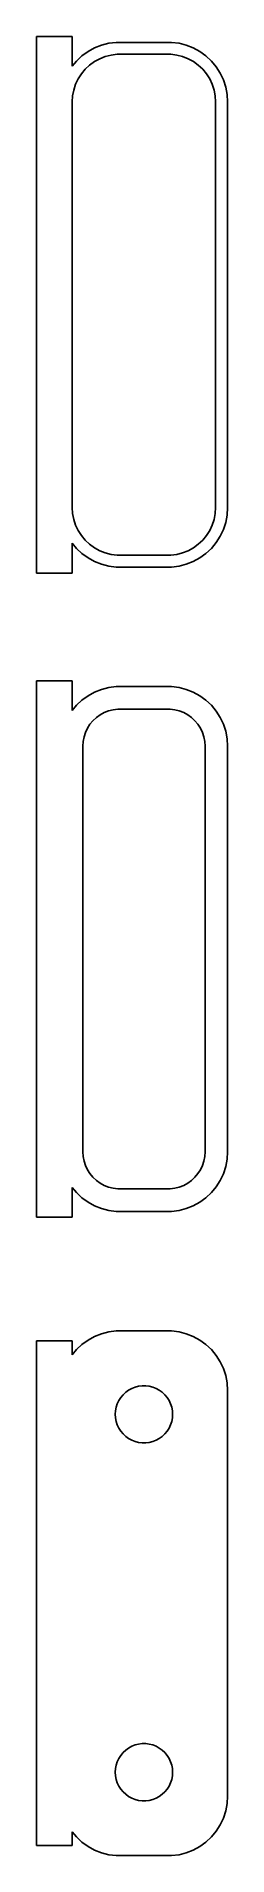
# Model space of a CAD drawing. Header units: metres. Extents: x -9 to 7, y 140 to 292.
import ezdxf

# ---------------------------------------------------------------- set-up
doc = ezdxf.new("R2010")
doc.units = ezdxf.units.M

msp = doc.modelspace()

# ---------------------------------------------------------------- linework, layer by layer
for p, q in [((-6, 292.49), (-9, 292.49)), ((-9, 292.49), (-9, 247.51)), ((-6, 289.993), (-6, 292.49)), ((-4.12889, 291.524), (-4.67912, 291.222)), ((-3.54507, 291.755), (-4.12889, 291.524)), ((-2.9369, 291.911), (-3.54507, 291.755)), ((-2.31395, 291.99), (-2.9369, 291.911)), ((2.31395, 291.99), (-2.31395, 291.99)), ((2.9369, 291.911), (2.31395, 291.99)), ((3.54507, 291.755), (2.9369, 291.911)), ((4.12889, 291.524), (3.54507, 291.755)), ((4.67912, 291.222), (4.12889, 291.524)), ((-5.64484, 290.423), (-6, 289.993)), ((-5.18712, 290.853), (-5.64484, 290.423)), ((-5.23605, 289.351), (-4.91586, 289.738)), ((-4.67912, 291.222), (-5.18712, 290.853)), ((-4.91586, 289.738), (-4.54968, 290.082)), ((-4.54968, 290.082), (-4.1433, 290.377)), ((-4.1433, 290.377), (-3.70311, 290.619)), ((-3.70311, 290.619), (-3.23605, 290.804)), ((-3.23605, 290.804), (-2.74951, 290.929)), ((-2.74951, 290.929), (-2.25116, 290.992)), ((-2.25116, 290.992), (2.25116, 290.992)), ((2.25116, 290.992), (2.74951, 290.929)), ((2.74951, 290.929), (3.23605, 290.804)), ((3.23605, 290.804), (3.70311, 290.619)), ((3.70311, 290.619), (4.1433, 290.377)), ((4.1433, 290.377), (4.54968, 290.082)), ((4.54968, 290.082), (4.91586, 289.738)), ((5.18712, 290.853), (4.67912, 291.222)), ((4.91586, 289.738), (5.23605, 289.351)), ((5.64484, 290.423), (5.18712, 290.853)), ((6.04507, 289.939), (5.64484, 290.423)), ((6.38153, 289.409), (6.04507, 289.939)), ((-5.87433, 287.995), (-5.7191, 288.472)), ((-5.7191, 288.472), (-5.50522, 288.927)), ((-5.50522, 288.927), (-5.23605, 289.351)), ((5.23605, 289.351), (5.50522, 288.927)), ((5.50522, 288.927), (5.7191, 288.472)), ((5.7191, 288.472), (5.87433, 287.995)), ((6.64888, 288.841), (6.38153, 289.409)), ((6.84291, 288.243), (6.64888, 288.841)), ((6.96057, 287.627), (6.84291, 288.243)), ((-6, 287), (-5.96844, 287.501)), ((-6, 253), (-6, 287)), ((-5.96844, 287.501), (-5.87433, 287.995)), ((5.87433, 287.995), (5.96844, 287.501)), ((5.96844, 287.501), (6, 287)), ((6, 287), (6, 253)), ((7, 287), (6.96057, 287.627)), ((7, 253), (7, 287)), ((-5.96844, 252.499), (-6, 253)), ((-5.87433, 252.005), (-5.96844, 252.499)), ((-5.7191, 251.528), (-5.87433, 252.005)), ((5.87433, 252.005), (5.7191, 251.528)), ((5.96844, 252.499), (5.87433, 252.005)), ((6, 253), (5.96844, 252.499)), ((6.64888, 251.159), (6.84291, 251.757)), ((6.84291, 251.757), (6.96057, 252.373)), ((6.96057, 252.373), (7, 253)), ((-5.50522, 251.073), (-5.7191, 251.528)), ((-5.23605, 250.649), (-5.50522, 251.073)), ((-4.91586, 250.262), (-5.23605, 250.649)), ((-4.54968, 249.918), (-4.91586, 250.262)), ((4.91586, 250.262), (4.54968, 249.918)), ((5.23605, 250.649), (4.91586, 250.262)), ((5.50522, 251.073), (5.23605, 250.649)), ((5.7191, 251.528), (5.50522, 251.073)), ((6.04507, 250.061), (6.38153, 250.591)), ((6.38153, 250.591), (6.64888, 251.159)), ((-6, 250.007), (-5.64484, 249.577)), ((-6, 247.51), (-6, 250.007)), ((-5.64484, 249.577), (-5.18712, 249.147)), ((-5.18712, 249.147), (-4.67912, 248.778)), ((-4.67912, 248.778), (-4.12889, 248.476)), ((-4.1433, 249.623), (-4.54968, 249.918)), ((-3.70311, 249.381), (-4.1433, 249.623)), ((-3.23605, 249.196), (-3.70311, 249.381)), ((-2.74951, 249.071), (-3.23605, 249.196)), ((-2.25116, 249.008), (-2.74951, 249.071)), ((2.25116, 249.008), (-2.25116, 249.008)), ((2.74951, 249.071), (2.25116, 249.008)), ((3.23605, 249.196), (2.74951, 249.071)), ((3.70311, 249.381), (3.23605, 249.196)), ((4.1433, 249.623), (3.70311, 249.381)), ((4.12889, 248.476), (4.67912, 248.778)), ((4.54968, 249.918), (4.1433, 249.623)), ((4.67912, 248.778), (5.18712, 249.147)), ((5.18712, 249.147), (5.64484, 249.577)), ((5.64484, 249.577), (6.04507, 250.061)), ((-9, 247.51), (-6, 247.51)), ((-4.12889, 248.476), (-3.54507, 248.245)), ((-3.54507, 248.245), (-2.9369, 248.089)), ((-2.9369, 248.089), (-2.31395, 248.01)), ((-2.31395, 248.01), (2.31395, 248.01)), ((2.31395, 248.01), (2.9369, 248.089)), ((2.9369, 248.089), (3.54507, 248.245)), ((3.54507, 248.245), (4.12889, 248.476)), ((-6, 238.479), (-9, 238.479)), ((-9, 238.479), (-9, 193.521)), ((-6, 235.993), (-6, 238.479)), ((-2.9369, 237.911), (-3.54507, 237.755)), ((-2.31395, 237.99), (-2.9369, 237.911)), ((2.31395, 237.99), (-2.31395, 237.99)), ((2.9369, 237.911), (2.31395, 237.99)), ((3.54507, 237.755), (2.9369, 237.911)), ((-5.64484, 236.423), (-6, 235.993)), ((-5.18712, 236.853), (-5.64484, 236.423)), ((-4.67912, 237.222), (-5.18712, 236.853)), ((-4.12889, 237.524), (-4.67912, 237.222)), ((-3.54507, 237.755), (-4.12889, 237.524)), ((4.12889, 237.524), (3.54507, 237.755)), ((4.67912, 237.222), (4.12889, 237.524)), ((5.18712, 236.853), (4.67912, 237.222)), ((5.64484, 236.423), (5.18712, 236.853)), ((6.04507, 235.939), (5.64484, 236.423)), ((-4.72786, 234.5), (-4.5184, 234.83)), ((-4.5184, 234.83), (-4.26921, 235.131)), ((-4.26921, 235.131), (-3.98424, 235.399)), ((-3.98424, 235.399), (-3.66798, 235.628)), ((-3.66798, 235.628), (-3.32541, 235.817)), ((-3.32541, 235.817), (-2.96194, 235.961)), ((-2.96194, 235.961), (-2.5833, 236.058)), ((-2.5833, 236.058), (-2.19545, 236.107)), ((-2.19545, 236.107), (2.19545, 236.107)), ((2.19545, 236.107), (2.5833, 236.058)), ((2.5833, 236.058), (2.96194, 235.961)), ((2.96194, 235.961), (3.32541, 235.817)), ((3.32541, 235.817), (3.66798, 235.628)), ((3.66798, 235.628), (3.98424, 235.399)), ((3.98424, 235.399), (4.26921, 235.131)), ((4.26921, 235.131), (4.5184, 234.83)), ((4.5184, 234.83), (4.72786, 234.5)), ((6.38153, 235.409), (6.04507, 235.939)), ((6.64888, 234.841), (6.38153, 235.409)), ((6.84291, 234.243), (6.64888, 234.841)), ((-5.11292, 233), (-5.08836, 233.39)), ((-5.08836, 233.39), (-5.01512, 233.774)), ((-5.01512, 233.774), (-4.89432, 234.146)), ((-4.89432, 234.146), (-4.72786, 234.5)), ((4.72786, 234.5), (4.89432, 234.146)), ((4.89432, 234.146), (5.01512, 233.774)), ((5.01512, 233.774), (5.08836, 233.39)), ((5.08836, 233.39), (5.11292, 233)), ((6.96057, 233.627), (6.84291, 234.243)), ((7, 233), (6.96057, 233.627)), ((-5.11292, 199), (-5.11292, 233)), ((5.11292, 233), (5.11292, 199)), ((7, 199), (7, 233)), ((-5.08836, 198.61), (-5.11292, 199)), ((-5.01512, 198.226), (-5.08836, 198.61)), ((-4.89432, 197.854), (-5.01512, 198.226)), ((5.01512, 198.226), (4.89432, 197.854)), ((5.08836, 198.61), (5.01512, 198.226)), ((5.11292, 199), (5.08836, 198.61)), ((6.84291, 197.757), (6.96057, 198.373)), ((6.96057, 198.373), (7, 199)), ((-4.72786, 197.5), (-4.89432, 197.854)), ((-4.5184, 197.17), (-4.72786, 197.5)), ((-4.26921, 196.869), (-4.5184, 197.17)), ((-3.98424, 196.601), (-4.26921, 196.869)), ((4.26921, 196.869), (3.98424, 196.601)), ((4.5184, 197.17), (4.26921, 196.869)), ((4.72786, 197.5), (4.5184, 197.17)), ((4.89432, 197.854), (4.72786, 197.5)), ((6.38153, 196.591), (6.64888, 197.159)), ((6.64888, 197.159), (6.84291, 197.757)), ((-6, 196.007), (-5.64484, 195.577)), ((-6, 193.521), (-6, 196.007)), ((-5.64484, 195.577), (-5.18712, 195.147)), ((-3.66798, 196.372), (-3.98424, 196.601)), ((-3.32541, 196.183), (-3.66798, 196.372)), ((-2.96194, 196.039), (-3.32541, 196.183)), ((-2.5833, 195.942), (-2.96194, 196.039)), ((-2.19545, 195.893), (-2.5833, 195.942)), ((2.19545, 195.893), (-2.19545, 195.893)), ((2.5833, 195.942), (2.19545, 195.893)), ((2.96194, 196.039), (2.5833, 195.942)), ((3.32541, 196.183), (2.96194, 196.039)), ((3.66798, 196.372), (3.32541, 196.183)), ((3.98424, 196.601), (3.66798, 196.372)), ((5.18712, 195.147), (5.64484, 195.577)), ((5.64484, 195.577), (6.04507, 196.061)), ((6.04507, 196.061), (6.38153, 196.591)), ((-5.18712, 195.147), (-4.67912, 194.778)), ((-4.67912, 194.778), (-4.12889, 194.476)), ((-4.12889, 194.476), (-3.54507, 194.245)), ((-3.54507, 194.245), (-2.9369, 194.089)), ((-2.9369, 194.089), (-2.31395, 194.01)), ((-2.31395, 194.01), (2.31395, 194.01)), ((2.31395, 194.01), (2.9369, 194.089)), ((2.9369, 194.089), (3.54507, 194.245)), ((3.54507, 194.245), (4.12889, 194.476)), ((4.12889, 194.476), (4.67912, 194.778)), ((4.67912, 194.778), (5.18712, 195.147)), ((-9, 193.521), (-6, 193.521)), ((-6, 183.153), (-9, 183.153)), ((-9, 183.153), (-9, 140.847)), ((-6, 181.993), (-6, 183.153)), ((-4.67912, 183.222), (-5.18712, 182.853)), ((-4.12889, 183.524), (-4.67912, 183.222)), ((-3.54507, 183.755), (-4.12889, 183.524)), ((-2.9369, 183.911), (-3.54507, 183.755)), ((-2.31395, 183.99), (-2.9369, 183.911)), ((2.31395, 183.99), (-2.31395, 183.99)), ((2.9369, 183.911), (2.31395, 183.99)), ((3.54507, 183.755), (2.9369, 183.911)), ((4.12889, 183.524), (3.54507, 183.755)), ((4.67912, 183.222), (4.12889, 183.524)), ((5.18712, 182.853), (4.67912, 183.222)), ((-5.64484, 182.423), (-6, 181.993)), ((-5.18712, 182.853), (-5.64484, 182.423)), ((5.64484, 182.423), (5.18712, 182.853)), ((6.04507, 181.939), (5.64484, 182.423)), ((6.38153, 181.409), (6.04507, 181.939)), ((6.64888, 180.841), (6.38153, 181.409)), ((6.84291, 180.243), (6.64888, 180.841)), ((6.96057, 179.627), (6.84291, 180.243)), ((-2.10313, 178.156), (-1.94164, 178.411)), ((-1.94164, 178.411), (-1.74951, 178.643)), ((-1.74951, 178.643), (-1.52982, 178.849)), ((-1.52982, 178.849), (-1.28598, 179.026)), ((-1.28598, 179.026), (-1.02187, 179.172)), ((-1.02187, 179.172), (-0.741638, 179.283)), ((-0.741638, 179.283), (-0.449707, 179.357)), ((-0.449707, 179.357), (-0.150696, 179.395)), ((-0.150696, 179.395), (0.150696, 179.395)), ((0.150696, 179.395), (0.449707, 179.357)), ((0.449707, 179.357), (0.741638, 179.283)), ((0.741638, 179.283), (1.02187, 179.172)), ((1.02187, 179.172), (1.28598, 179.026)), ((1.28598, 179.026), (1.52982, 178.849)), ((1.52982, 178.849), (1.74951, 178.643)), ((1.74951, 178.643), (1.94164, 178.411)), ((1.94164, 178.411), (2.10313, 178.156)), ((7, 179), (6.96057, 179.627)), ((7, 145), (7, 179)), ((-2.39999, 177), (-2.38107, 177.301)), ((-2.38107, 176.699), (-2.39999, 177)), ((-2.38107, 177.301), (-2.32458, 177.597)), ((-2.32458, 177.597), (-2.23146, 177.883)), ((-2.23146, 177.883), (-2.10313, 178.156)), ((2.10313, 178.156), (2.23146, 177.883)), ((2.23146, 177.883), (2.32458, 177.597)), ((2.32458, 177.597), (2.38107, 177.301)), ((2.38107, 177.301), (2.39999, 177)), ((2.39999, 177), (2.38107, 176.699)), ((-2.32458, 176.403), (-2.38107, 176.699)), ((-2.23146, 176.117), (-2.32458, 176.403)), ((-2.10313, 175.844), (-2.23146, 176.117)), ((-1.94164, 175.589), (-2.10313, 175.844)), ((-1.74951, 175.357), (-1.94164, 175.589)), ((-1.52982, 175.151), (-1.74951, 175.357)), ((1.74951, 175.357), (1.52982, 175.151)), ((1.94164, 175.589), (1.74951, 175.357)), ((2.10313, 175.844), (1.94164, 175.589)), ((2.23146, 176.117), (2.10313, 175.844)), ((2.32458, 176.403), (2.23146, 176.117)), ((2.38107, 176.699), (2.32458, 176.403)), ((-1.28598, 174.974), (-1.52982, 175.151)), ((-1.02187, 174.828), (-1.28598, 174.974)), ((-0.741638, 174.717), (-1.02187, 174.828)), ((-0.449707, 174.643), (-0.741638, 174.717)), ((-0.150696, 174.605), (-0.449707, 174.643)), ((0.150696, 174.605), (-0.150696, 174.605)), ((0.449707, 174.643), (0.150696, 174.605)), ((0.741638, 174.717), (0.449707, 174.643)), ((1.02187, 174.828), (0.741638, 174.717)), ((1.28598, 174.974), (1.02187, 174.828)), ((1.52982, 175.151), (1.28598, 174.974)), ((-2.23146, 147.883), (-2.10313, 148.156)), ((-2.10313, 148.156), (-1.94164, 148.411)), ((-1.94164, 148.411), (-1.74951, 148.643)), ((-1.74951, 148.643), (-1.52982, 148.849)), ((-1.52982, 148.849), (-1.28598, 149.026)), ((-1.28598, 149.026), (-1.02187, 149.172)), ((-1.02187, 149.172), (-0.741638, 149.283)), ((-0.741638, 149.283), (-0.449707, 149.357)), ((-0.449707, 149.357), (-0.150696, 149.395)), ((-0.150696, 149.395), (0.150696, 149.395)), ((0.150696, 149.395), (0.449707, 149.357)), ((0.449707, 149.357), (0.741638, 149.283)), ((0.741638, 149.283), (1.02187, 149.172)), ((1.02187, 149.172), (1.28598, 149.026)), ((1.28598, 149.026), (1.52982, 148.849)), ((1.52982, 148.849), (1.74951, 148.643)), ((1.74951, 148.643), (1.94164, 148.411)), ((1.94164, 148.411), (2.10313, 148.156)), ((2.10313, 148.156), (2.23146, 147.883)), ((-2.39999, 147), (-2.38107, 147.301)), ((-2.38107, 146.699), (-2.39999, 147)), ((-2.38107, 147.301), (-2.32458, 147.597)), ((-2.32458, 146.403), (-2.38107, 146.699)), ((-2.32458, 147.597), (-2.23146, 147.883)), ((-2.23146, 146.117), (-2.32458, 146.403)), ((2.23146, 147.883), (2.32458, 147.597)), ((2.32458, 146.403), (2.23146, 146.117)), ((2.32458, 147.597), (2.38107, 147.301)), ((2.38107, 146.699), (2.32458, 146.403)), ((2.38107, 147.301), (2.39999, 147)), ((2.39999, 147), (2.38107, 146.699)), ((-2.10313, 145.844), (-2.23146, 146.117)), ((-1.94164, 145.589), (-2.10313, 145.844)), ((-1.74951, 145.357), (-1.94164, 145.589)), ((-1.52982, 145.151), (-1.74951, 145.357)), ((-1.28598, 144.974), (-1.52982, 145.151)), ((-1.02187, 144.828), (-1.28598, 144.974)), ((1.28598, 144.974), (1.02187, 144.828)), ((1.52982, 145.151), (1.28598, 144.974)), ((1.74951, 145.357), (1.52982, 145.151)), ((1.94164, 145.589), (1.74951, 145.357)), ((2.10313, 145.844), (1.94164, 145.589)), ((2.23146, 146.117), (2.10313, 145.844)), ((6.96057, 144.373), (7, 145)), ((-0.741638, 144.717), (-1.02187, 144.828)), ((-0.449707, 144.643), (-0.741638, 144.717)), ((-0.150696, 144.605), (-0.449707, 144.643)), ((0.150696, 144.605), (-0.150696, 144.605)), ((0.449707, 144.643), (0.150696, 144.605)), ((0.741638, 144.717), (0.449707, 144.643)), ((1.02187, 144.828), (0.741638, 144.717)), ((6.64888, 143.159), (6.84291, 143.757)), ((6.84291, 143.757), (6.96057, 144.373)), ((-6, 140.847), (-6, 142.007)), ((-6, 142.007), (-5.64484, 141.577)), ((5.64484, 141.577), (6.04507, 142.061)), ((6.04507, 142.061), (6.38153, 142.591)), ((6.38153, 142.591), (6.64888, 143.159)), ((-9, 140.847), (-6, 140.847)), ((-5.64484, 141.577), (-5.18712, 141.147)), ((-5.18712, 141.147), (-4.67912, 140.778)), ((-4.67912, 140.778), (-4.12889, 140.476)), ((-4.12889, 140.476), (-3.54507, 140.245)), ((3.54507, 140.245), (4.12889, 140.476)), ((4.12889, 140.476), (4.67912, 140.778)), ((4.67912, 140.778), (5.18712, 141.147)), ((5.18712, 141.147), (5.64484, 141.577)), ((-3.54507, 140.245), (-2.9369, 140.089)), ((-2.9369, 140.089), (-2.31395, 140.01)), ((-2.31395, 140.01), (2.31395, 140.01)), ((2.31395, 140.01), (2.9369, 140.089)), ((2.9369, 140.089), (3.54507, 140.245))]:
    msp.add_line(p, q)

doc.saveas('drawing.dxf')
